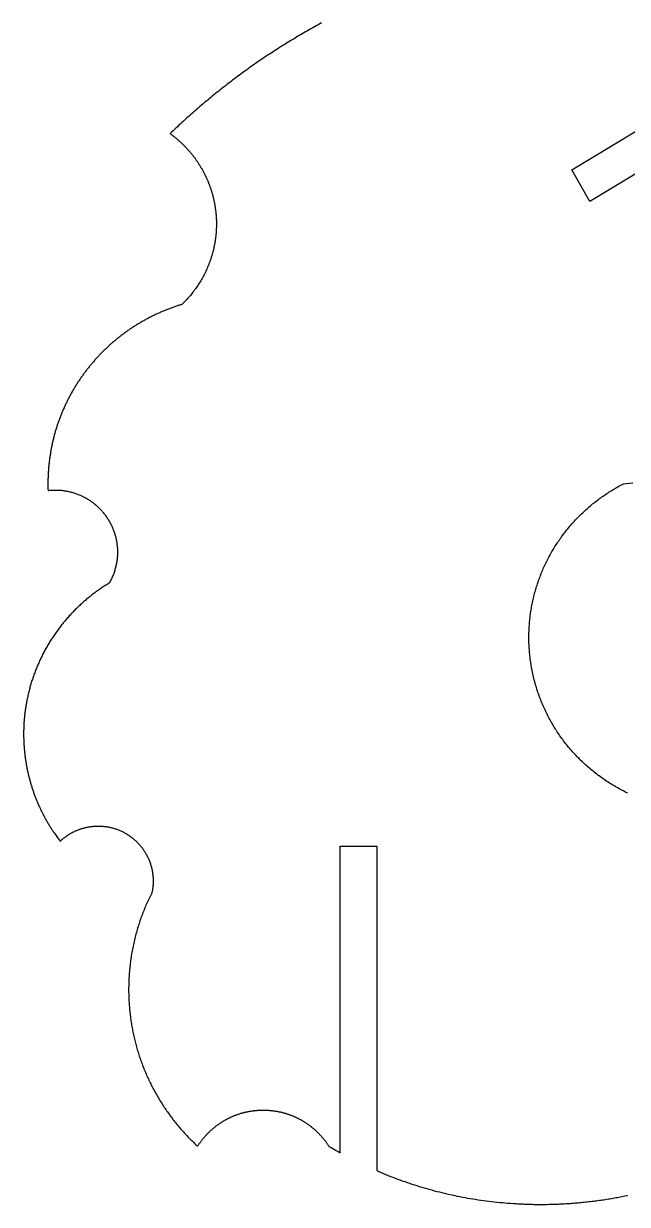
# Model space of a CAD drawing. Extents: x 25 to 747, y 34 to 1185.
# Drawn here: x 24.6 to 126.5, y 558.9 to 758.5 of the extents above; entities that cross this region are included whole.
import ezdxf

# ---------------------------------------------------------------- set-up
doc = ezdxf.new("R2010")
doc.units = 0
doc.layers.add('Default_Layer', color=1, linetype='CONTINUOUS')

msp = doc.modelspace()

# ---------------------------------------------------------------- linework, layer by layer
at = {"layer": 'Default_Layer'}
for points in [[(74.89, 758.57), (74.59, 758.41), (74.29, 758.24), (73.99, 758.08), (73.69, 757.91), (73.39, 757.74), (73.09, 757.57), (72.79, 757.41), (72.49, 757.24), (72.19, 757.06), (71.9, 756.89), (71.6, 756.72), (71.3, 756.55), (71.01, 756.37), (70.71, 756.2), (70.42, 756.02), (70.12, 755.85), (69.83, 755.67), (69.54, 755.49), (69.24, 755.31), (68.95, 755.13), (68.66, 754.95), (68.37, 754.77), (68.08, 754.59), (67.79, 754.41), (67.5, 754.22), (67.22, 754.04), (66.93, 753.85), (66.64, 753.66), (66.35, 753.48), (66.07, 753.29), (65.78, 753.1), (65.5, 752.91), (65.21, 752.72), (64.93, 752.53), (64.65, 752.34), (64.37, 752.14), (64.08, 751.95), (63.8, 751.76), (63.52, 751.56), (63.24, 751.36), (62.96, 751.17), (62.68, 750.97), (62.41, 750.77), (62.13, 750.57), (61.85, 750.37), (61.58, 750.17), (61.3, 749.97), (61.02, 749.77), (60.75, 749.56), (60.48, 749.36), (60.2, 749.15), (59.93, 748.95), (59.66, 748.74), (59.39, 748.53), (59.12, 748.33), (58.85, 748.12), (58.58, 747.91), (58.31, 747.7), (58.04, 747.49), (57.77, 747.28), (57.51, 747.06), (57.24, 746.85), (56.97, 746.64), (56.71, 746.42), (56.44, 746.2), (56.18, 745.99), (55.92, 745.77), (55.66, 745.55), (55.39, 745.34), (55.13, 745.12), (54.87, 744.9), (54.61, 744.67), (54.35, 744.45), (54.1, 744.23), (53.84, 744.01), (53.58, 743.78), (53.32, 743.56), (53.07, 743.33), (52.81, 743.11), (52.56, 742.88), (52.31, 742.65), (52.05, 742.43), (51.8, 742.2), (51.55, 741.97), (51.3, 741.74), (51.05, 741.51), (50.8, 741.27), (50.55, 741.04), (50.3, 740.81), (50.05, 740.57), (49.81, 740.34), (49.56, 740.1), (49.31, 739.87), (49.42, 739.79), (49.52, 739.72), (49.62, 739.64), (49.72, 739.56), (49.83, 739.48), (49.93, 739.4), (50.03, 739.33), (50.13, 739.25), (50.22, 739.16), (50.32, 739.08), (50.42, 739), (50.52, 738.92), (50.61, 738.84), (50.71, 738.75), (50.8, 738.67), (50.9, 738.58), (50.99, 738.5), (51.09, 738.41), (51.18, 738.32), (51.27, 738.24), (51.36, 738.15), (51.46, 738.06), (51.55, 737.97), (51.64, 737.88), (51.73, 737.79), (51.81, 737.7), (51.9, 737.61), (51.99, 737.52), (52.08, 737.42), (52.16, 737.33), (52.25, 737.24), (52.33, 737.14), (52.42, 737.05), (52.5, 736.95), (52.58, 736.86), (52.67, 736.76), (52.75, 736.66), (52.83, 736.56), (52.91, 736.47), (52.99, 736.37), (53.07, 736.27), (53.15, 736.17), (53.23, 736.07), (53.3, 735.97), (53.38, 735.87), (53.46, 735.76), (53.53, 735.66), (53.61, 735.56), (53.68, 735.46), (53.75, 735.35), (53.82, 735.25), (53.9, 735.14), (53.97, 735.04), (54.04, 734.93), (54.11, 734.82), (54.18, 734.72), (54.24, 734.61), (54.31, 734.5), (54.38, 734.39), (54.44, 734.28), (54.51, 734.17), (54.57, 734.06), (54.64, 733.95), (54.7, 733.84), (54.76, 733.73), (54.83, 733.62), (54.89, 733.51), (54.95, 733.39), (55.01, 733.28), (55.06, 733.17), (55.12, 733.05), (55.18, 732.94), (55.24, 732.82), (55.29, 732.71), (55.35, 732.59), (55.4, 732.48), (55.45, 732.36), (55.51, 732.24), (55.56, 732.13), (55.61, 732.01), (55.66, 731.89), (55.71, 731.77), (55.76, 731.65), (55.81, 731.53), (55.85, 731.41), (55.9, 731.29), (55.95, 731.17), (55.99, 731.05), (56.03, 730.93), (56.08, 730.8), (56.12, 730.68), (56.16, 730.56), (56.2, 730.44), (56.24, 730.31), (56.28, 730.19), (56.32, 730.06), (56.36, 729.94), (56.39, 729.81), (56.43, 729.69), (56.46, 729.56), (56.5, 729.44), (56.53, 729.31), (56.56, 729.18), (56.59, 729.06), (56.62, 728.93), (56.65, 728.8), (56.68, 728.67), (56.71, 728.54), (56.74, 728.41), (56.76, 728.29), (56.79, 728.16), (56.81, 728.03), (56.84, 727.9), (56.86, 727.76), (56.88, 727.63), (56.9, 727.5), (56.92, 727.37), (56.94, 727.24), (56.96, 727.11), (56.98, 726.97), (56.99, 726.84), (57.01, 726.71), (57.02, 726.57), (57.04, 726.44), (57.05, 726.31), (57.06, 726.17), (57.07, 726.04), (57.08, 725.9), (57.09, 725.76), (57.1, 725.6), (57.11, 725.45), (57.12, 725.28), (57.12, 725.12), (57.12, 724.95), (57.13, 724.79), (57.13, 724.62), (57.13, 724.49), (57.13, 724.37), (57.12, 724.24), (57.12, 724.12), (57.12, 723.99), (57.11, 723.87), (57.11, 723.74), (57.1, 723.62), (57.09, 723.5), (57.09, 723.37), (57.08, 723.25), (57.07, 723.13), (57.06, 723), (57.05, 722.88), (57.04, 722.76), (57.02, 722.64), (57.01, 722.51), (57, 722.39), (56.98, 722.27), (56.97, 722.15), (56.95, 722.03), (56.93, 721.91), (56.92, 721.79), (56.9, 721.67), (56.88, 721.55), (56.86, 721.43), (56.84, 721.31), (56.82, 721.19), (56.79, 721.07), (56.77, 720.95), (56.75, 720.83), (56.72, 720.71), (56.7, 720.6), (56.67, 720.48), (56.64, 720.36), (56.62, 720.24), (56.59, 720.13), (56.56, 720.01), (56.53, 719.9), (56.5, 719.78), (56.47, 719.66), (56.44, 719.55), (56.4, 719.43), (56.37, 719.32), (56.34, 719.2), (56.3, 719.09), (56.27, 718.98), (56.23, 718.86), (56.19, 718.75), (56.16, 718.64), (56.12, 718.52), (56.08, 718.41), (56.04, 718.3), (56, 718.19), (55.96, 718.08), (55.92, 717.97), (55.87, 717.86), (55.83, 717.75), (55.74, 717.53), (55.65, 717.31), (55.56, 717.09), (55.46, 716.88), (55.37, 716.66), (55.26, 716.45), (55.16, 716.24), (55.05, 716.03), (54.95, 715.82), (54.83, 715.62), (54.72, 715.41), (54.6, 715.21), (54.49, 715.01), (54.37, 714.8), (54.24, 714.61), (54.12, 714.41), (53.99, 714.21), (53.86, 714.02), (53.72, 713.83), (53.59, 713.64), (53.45, 713.45), (53.31, 713.26), (53.17, 713.08), (53.03, 712.9), (52.88, 712.71), (52.73, 712.54), (52.58, 712.36), (52.43, 712.18), (52.27, 712.01), (52.11, 711.84), (51.95, 711.67), (51.79, 711.5), (51.63, 711.33), (51.46, 711.17), (51.3, 711.01), (51.14, 710.96), (50.99, 710.91), (50.83, 710.86), (50.68, 710.81), (50.53, 710.76), (50.38, 710.71), (50.22, 710.66), (50.07, 710.61), (49.92, 710.56), (49.77, 710.5), (49.62, 710.45), (49.47, 710.39), (49.32, 710.34), (49.17, 710.28), (49.02, 710.22), (48.87, 710.17), (48.72, 710.11), (48.57, 710.05), (48.43, 709.99), (48.28, 709.93), (48.13, 709.86), (47.98, 709.8), (47.84, 709.74), (47.69, 709.68), (47.55, 709.61), (47.4, 709.55), (47.26, 709.48), (47.11, 709.41), (46.97, 709.35), (46.83, 709.28), (46.68, 709.21), (46.54, 709.14), (46.4, 709.07), (46.26, 709), (46.11, 708.93), (45.97, 708.86), (45.83, 708.79), (45.69, 708.71), (45.55, 708.64), (45.41, 708.57), (45.27, 708.49), (45.14, 708.42), (45, 708.34), (44.86, 708.26), (44.72, 708.18), (44.59, 708.11), (44.45, 708.03), (44.31, 707.95), (44.18, 707.87), (44.04, 707.79), (43.91, 707.71), (43.77, 707.62), (43.64, 707.54), (43.51, 707.46), (43.37, 707.37), (43.24, 707.29), (43.11, 707.2), (42.98, 707.12), (42.85, 707.03), (42.72, 706.95), (42.59, 706.86), (42.46, 706.77), (42.33, 706.68), (42.2, 706.59), (42.07, 706.5), (41.94, 706.41), (41.82, 706.32), (41.69, 706.23), (41.56, 706.13), (41.44, 706.04), (41.31, 705.95), (41.19, 705.85), (41.06, 705.76), (40.94, 705.66), (40.82, 705.57), (40.69, 705.47), (40.57, 705.37), (40.45, 705.28), (40.33, 705.18), (40.21, 705.08), (40.09, 704.98), (39.97, 704.88), (39.85, 704.78), (39.73, 704.68), (39.61, 704.58), (39.49, 704.47), (39.38, 704.37), (39.26, 704.27), (39.14, 704.16), (39.03, 704.06), (38.91, 703.96), (38.8, 703.85), (38.69, 703.74), (38.57, 703.64), (38.46, 703.53), (38.35, 703.42), (38.23, 703.31), (38.12, 703.21), (38.01, 703.1), (37.9, 702.99), (37.79, 702.88), (37.68, 702.76), (37.57, 702.65), (37.47, 702.54), (37.36, 702.43), (37.25, 702.32), (37.15, 702.2), (37.04, 702.09), (36.93, 701.97), (36.83, 701.86), (36.73, 701.74), (36.62, 701.63), (36.52, 701.51), (36.42, 701.39), (36.32, 701.28), (36.21, 701.16), (36.11, 701.04), (36.01, 700.92), (35.91, 700.8), (35.81, 700.68), (35.72, 700.56), (35.62, 700.44), (35.52, 700.32), (35.42, 700.2), (35.33, 700.07), (35.23, 699.95), (35.14, 699.83), (35.04, 699.7), (34.95, 699.58), (34.86, 699.46), (34.77, 699.33), (34.67, 699.2), (34.58, 699.08), (34.49, 698.95), (34.4, 698.82), (34.31, 698.7), (34.22, 698.57), (34.14, 698.44), (34.05, 698.31), (33.96, 698.18), (33.88, 698.05), (33.79, 697.92), (33.7, 697.79), (33.62, 697.66), (33.54, 697.53), (33.45, 697.4), (33.37, 697.26), (33.29, 697.13), (33.21, 697), (33.13, 696.87), (33.05, 696.73), (32.97, 696.6), (32.89, 696.46), (32.81, 696.33), (32.74, 696.19), (32.66, 696.05), (32.58, 695.92), (32.51, 695.78), (32.43, 695.64), (32.36, 695.51), (32.29, 695.37), (32.21, 695.23), (32.14, 695.09), (32.07, 694.95), (32, 694.81), (31.93, 694.67), (31.86, 694.53), (31.79, 694.39), (31.73, 694.25), (31.66, 694.11), (31.59, 693.96), (31.53, 693.82), (31.46, 693.68), (31.4, 693.54), (31.33, 693.39), (31.27, 693.25), (31.21, 693.1), (31.15, 692.96), (31.09, 692.81), (31.03, 692.67), (30.97, 692.52), (30.91, 692.38), (30.85, 692.23), (30.79, 692.08), (30.74, 691.94), (30.68, 691.79), (30.62, 691.64), (30.57, 691.49), (30.52, 691.34), (30.46, 691.19), (30.41, 691.05), (30.36, 690.9), (30.31, 690.75), (30.26, 690.6), (30.21, 690.44), (30.16, 690.29), (30.11, 690.14), (30.07, 689.99), (30.02, 689.84), (29.97, 689.69), (29.93, 689.53), (29.89, 689.38), (29.84, 689.23), (29.8, 689.07), (29.76, 688.92), (29.72, 688.77), (29.68, 688.61), (29.64, 688.46), (29.6, 688.3), (29.56, 688.15), (29.52, 687.99), (29.49, 687.84), (29.45, 687.68), (29.42, 687.52), (29.38, 687.37), (29.35, 687.21), (29.32, 687.05), (29.29, 686.89), (29.25, 686.74), (29.22, 686.58), (29.19, 686.42), (29.17, 686.26), (29.14, 686.1), (29.11, 685.94), (29.09, 685.78), (29.06, 685.62), (29.04, 685.46), (29.01, 685.3), (28.99, 685.14), (28.97, 684.98), (28.94, 684.82), (28.92, 684.66), (28.9, 684.5), (28.89, 684.33), (28.87, 684.17), (28.85, 684.01), (28.83, 683.85), (28.82, 683.68), (28.8, 683.52), (28.79, 683.36), (28.78, 683.19), (28.76, 683.03), (28.75, 682.87), (28.74, 682.7), (28.73, 682.54), (28.72, 682.37), (28.72, 682.21), (28.71, 682.04), (28.7, 681.88), (28.7, 681.71), (28.69, 681.55), (28.69, 681.38), (28.68, 681.21), (28.68, 681.05), (28.68, 680.88), (28.68, 680.71), (28.68, 680.41), (28.69, 680.12), (28.69, 679.84), (28.7, 679.57), (28.84, 679.59), (28.99, 679.6), (29.14, 679.62), (29.3, 679.63), (29.45, 679.63), (29.61, 679.64), (29.77, 679.64), (29.94, 679.65), (30.11, 679.64), (30.28, 679.64), (30.45, 679.63), (30.62, 679.62), (30.78, 679.61), (30.95, 679.6), (31.12, 679.58), (31.28, 679.56), (31.45, 679.54), (31.61, 679.51), (31.77, 679.49), (31.94, 679.46), (32.1, 679.42), (32.26, 679.39), (32.42, 679.35), (32.58, 679.31), (32.73, 679.27), (32.89, 679.22), (33.05, 679.18), (33.2, 679.13), (33.35, 679.08), (33.51, 679.02), (33.66, 678.96), (33.81, 678.91), (33.96, 678.85), (34.11, 678.78), (34.25, 678.72), (34.4, 678.65), (34.54, 678.58), (34.69, 678.51), (34.83, 678.43), (34.97, 678.36), (35.11, 678.28), (35.25, 678.2), (35.39, 678.12), (35.52, 678.03), (35.66, 677.95), (35.79, 677.86), (35.92, 677.77), (36.05, 677.68), (36.18, 677.58), (36.31, 677.49), (36.43, 677.39), (36.56, 677.29), (36.68, 677.19), (36.8, 677.08), (36.92, 676.98), (37.04, 676.87), (37.15, 676.76), (37.27, 676.65), (37.38, 676.54), (37.49, 676.42), (37.6, 676.31), (37.71, 676.19), (37.82, 676.07), (37.92, 675.95), (38.03, 675.83), (38.13, 675.7), (38.23, 675.58), (38.32, 675.45), (38.42, 675.32), (38.51, 675.19), (38.61, 675.06), (38.7, 674.92), (38.75, 674.85), (38.8, 674.77), (38.84, 674.69), (38.89, 674.62), (38.94, 674.54), (38.99, 674.46), (39.03, 674.38), (39.08, 674.3), (39.13, 674.22), (39.17, 674.14), (39.21, 674.06), (39.26, 673.97), (39.3, 673.89), (39.34, 673.81), (39.38, 673.72), (39.42, 673.64), (39.46, 673.56), (39.5, 673.47), (39.54, 673.39), (39.57, 673.3), (39.61, 673.21), (39.65, 673.13), (39.68, 673.04), (39.72, 672.95), (39.75, 672.87), (39.78, 672.78), (39.82, 672.69), (39.85, 672.6), (39.88, 672.51), (39.91, 672.42), (39.94, 672.33), (39.96, 672.24), (39.99, 672.15), (40.02, 672.06), (40.04, 671.96), (40.07, 671.87), (40.09, 671.78), (40.12, 671.69), (40.14, 671.59), (40.16, 671.5), (40.18, 671.41), (40.2, 671.31), (40.22, 671.22), (40.24, 671.12), (40.26, 671.03), (40.27, 670.93), (40.29, 670.84), (40.3, 670.74), (40.32, 670.64), (40.33, 670.55), (40.34, 670.45), (40.35, 670.35), (40.36, 670.25), (40.37, 670.16), (40.38, 670.06), (40.39, 669.96), (40.4, 669.86), (40.4, 669.76), (40.41, 669.66), (40.41, 669.56), (40.42, 669.46), (40.42, 669.36), (40.42, 669.26), (40.42, 669.16), (40.42, 669.07), (40.42, 668.98), (40.42, 668.89), (40.41, 668.8), (40.41, 668.71), (40.41, 668.62), (40.4, 668.53), (40.4, 668.44), (40.39, 668.35), (40.38, 668.26), (40.37, 668.09), (40.35, 667.91), (40.33, 667.74), (40.3, 667.56), (40.27, 667.39), (40.24, 667.22), (40.21, 667.05), (40.17, 666.88), (40.13, 666.71), (40.09, 666.54), (40.05, 666.37), (40, 666.21), (39.95, 666.04), (39.9, 665.88), (39.85, 665.72), (39.79, 665.56), (39.73, 665.4), (39.67, 665.25), (39.6, 665.09), (39.54, 664.94), (39.47, 664.78), (39.4, 664.63), (39.32, 664.49), (39.25, 664.34), (39.17, 664.19), (39.09, 664.05), (39.01, 663.91), (38.84, 663.8), (38.67, 663.7), (38.51, 663.6), (38.34, 663.49), (38.18, 663.39), (38.02, 663.28), (37.85, 663.17), (37.69, 663.06), (37.53, 662.95), (37.37, 662.84), (37.21, 662.73), (37.05, 662.62), (36.89, 662.5), (36.74, 662.39), (36.58, 662.27), (36.43, 662.15), (36.27, 662.04), (36.12, 661.92), (35.96, 661.8), (35.81, 661.68), (35.66, 661.56), (35.51, 661.43), (35.36, 661.31), (35.21, 661.19), (35.06, 661.06), (34.92, 660.93), (34.77, 660.81), (34.62, 660.68), (34.48, 660.55), (34.34, 660.42), (34.19, 660.29), (34.05, 660.16), (33.91, 660.03), (33.77, 659.89), (33.63, 659.76), (33.49, 659.62), (33.35, 659.49), (33.22, 659.35), (33.08, 659.21), (32.95, 659.08), (32.81, 658.94), (32.68, 658.8), (32.55, 658.65), (32.42, 658.51), (32.29, 658.37), (32.16, 658.23), (32.03, 658.08), (31.9, 657.94), (31.77, 657.79), (31.65, 657.64), (31.52, 657.5), (31.4, 657.35), (31.28, 657.2), (31.15, 657.05), (31.03, 656.9), (30.91, 656.75), (30.79, 656.59), (30.68, 656.44), (30.56, 656.28), (30.44, 656.13), (30.33, 655.97), (30.22, 655.82), (30.1, 655.66), (29.99, 655.5), (29.88, 655.34), (29.77, 655.18), (29.66, 655.02), (29.55, 654.86), (29.45, 654.7), (29.34, 654.54), (29.23, 654.38), (29.13, 654.21), (29.03, 654.05), (28.93, 653.88), (28.83, 653.71), (28.73, 653.55), (28.63, 653.38), (28.53, 653.21), (28.43, 653.04), (28.34, 652.87), (28.24, 652.7), (28.15, 652.53), (28.06, 652.36), (27.97, 652.19), (27.88, 652.01), (27.79, 651.84), (27.7, 651.66), (27.61, 651.49), (27.53, 651.31), (27.44, 651.14), (27.36, 650.96), (27.28, 650.78), (27.2, 650.6), (27.12, 650.42), (27.04, 650.24), (26.96, 650.06), (26.88, 649.88), (26.81, 649.7), (26.73, 649.52), (26.66, 649.33), (26.59, 649.15), (26.52, 648.96), (26.45, 648.78), (26.38, 648.59), (26.31, 648.41), (26.25, 648.22), (26.18, 648.03), (26.12, 647.84), (26.06, 647.65), (25.99, 647.47), (25.93, 647.28), (25.87, 647.08), (25.82, 646.89), (25.76, 646.7), (25.7, 646.51), (25.65, 646.32), (25.6, 646.12), (25.55, 645.93), (25.49, 645.73), (25.45, 645.54), (25.4, 645.34), (25.35, 645.15), (25.3, 644.95), (25.26, 644.75), (25.22, 644.56), (25.18, 644.36), (25.13, 644.16), (25.1, 643.96), (25.06, 643.8), (25.04, 643.64), (25.01, 643.49), (24.98, 643.33), (24.95, 643.16), (24.93, 643), (24.9, 642.84), (24.88, 642.67), (24.85, 642.51), (24.83, 642.34), (24.81, 642.17), (24.79, 642), (24.77, 641.83), (24.75, 641.66), (24.73, 641.48), (24.71, 641.31), (24.7, 641.14), (24.68, 640.96), (24.67, 640.78), (24.66, 640.61), (24.64, 640.43), (24.63, 640.25), (24.62, 640.07), (24.61, 639.89), (24.6, 639.71), (24.6, 639.53), (24.59, 639.35), (24.59, 639.17), (24.58, 638.99), (24.58, 638.81), (24.58, 638.63), (24.58, 638.44), (24.58, 638.28), (24.58, 638.12), (24.58, 637.96), (24.58, 637.8), (24.59, 637.64), (24.59, 637.48), (24.6, 637.32), (24.61, 637.16), (24.61, 637), (24.62, 636.85), (24.63, 636.69), (24.64, 636.53), (24.65, 636.37), (24.66, 636.21), (24.67, 636.06), (24.69, 635.9), (24.7, 635.74), (24.71, 635.58), (24.73, 635.43), (24.75, 635.27), (24.76, 635.11), (24.78, 634.96), (24.8, 634.8), (24.82, 634.65), (24.84, 634.49), (24.86, 634.34), (24.88, 634.18), (24.9, 634.03), (24.93, 633.87), (24.95, 633.72), (24.98, 633.57), (25, 633.41), (25.03, 633.26), (25.06, 633.11), (25.08, 632.95), (25.11, 632.8), (25.14, 632.65), (25.17, 632.5), (25.2, 632.35), (25.24, 632.2), (25.27, 632.05), (25.3, 631.89), (25.34, 631.74), (25.37, 631.59), (25.41, 631.45), (25.44, 631.3), (25.48, 631.15), (25.52, 631), (25.56, 630.85), (25.6, 630.7), (25.64, 630.55), (25.68, 630.41), (25.72, 630.26), (25.76, 630.11), (25.8, 629.97), (25.85, 629.82), (25.89, 629.67), (25.94, 629.53), (25.98, 629.38), (26.03, 629.24), (26.08, 629.09), (26.13, 628.95), (26.17, 628.81), (26.22, 628.66), (26.27, 628.52), (26.32, 628.38), (26.38, 628.23), (26.43, 628.09), (26.48, 627.95), (26.54, 627.81), (26.59, 627.67), (26.65, 627.53), (26.7, 627.39), (26.76, 627.25), (26.81, 627.11), (26.87, 626.97), (26.93, 626.83), (26.99, 626.69), (27.05, 626.55), (27.11, 626.42), (27.17, 626.28), (27.23, 626.14), (27.3, 626.01), (27.36, 625.87), (27.42, 625.73), (27.49, 625.6), (27.55, 625.46), (27.62, 625.33), (27.69, 625.2), (27.75, 625.06), (27.82, 624.93), (27.89, 624.8), (27.96, 624.66), (28.03, 624.53), (28.1, 624.4), (28.17, 624.27), (28.24, 624.14), (28.31, 624.01), (28.39, 623.88), (28.46, 623.75), (28.53, 623.62), (28.61, 623.49), (28.68, 623.36), (28.76, 623.24), (28.84, 623.11), (28.91, 622.98), (28.99, 622.86), (29.07, 622.73), (29.15, 622.6), (29.23, 622.48), (29.31, 622.35), (29.39, 622.23), (29.47, 622.11), (29.55, 621.98), (29.64, 621.86), (29.72, 621.74), (29.89, 621.5), (30.06, 621.25), (30.23, 621.01), (30.41, 620.78), (30.58, 620.54), (30.76, 620.31), (30.84, 620.38), (30.92, 620.46), (31, 620.53), (31.08, 620.6), (31.16, 620.67), (31.25, 620.74), (31.33, 620.81), (31.41, 620.87), (31.5, 620.94), (31.58, 621.01), (31.67, 621.07), (31.76, 621.13), (31.85, 621.2), (31.93, 621.26), (32.02, 621.32), (32.11, 621.38), (32.21, 621.44), (32.3, 621.49), (32.39, 621.55), (32.48, 621.6), (32.58, 621.66), (32.67, 621.71), (32.77, 621.76), (32.86, 621.82), (32.96, 621.87), (33.06, 621.91), (33.16, 621.96), (33.25, 622.01), (33.35, 622.05), (33.45, 622.1), (33.55, 622.14), (33.66, 622.18), (33.76, 622.22), (33.86, 622.26), (33.96, 622.3), (34.07, 622.34), (34.17, 622.38), (34.28, 622.41), (34.38, 622.44), (34.49, 622.48), (34.59, 622.51), (34.7, 622.54), (34.81, 622.57), (34.91, 622.59), (35.02, 622.62), (35.13, 622.65), (35.24, 622.67), (35.35, 622.69), (35.46, 622.71), (35.57, 622.73), (35.68, 622.75), (35.79, 622.77), (35.91, 622.78), (36.02, 622.8), (36.13, 622.81), (36.25, 622.82), (36.36, 622.83), (36.47, 622.84), (36.59, 622.85), (36.7, 622.86), (36.82, 622.86), (36.93, 622.87), (37.05, 622.87), (37.17, 622.87), (37.32, 622.87), (37.48, 622.86), (37.64, 622.86), (37.79, 622.85), (37.95, 622.84), (38.1, 622.82), (38.25, 622.81), (38.41, 622.79), (38.56, 622.77), (38.71, 622.74), (38.86, 622.72), (39.01, 622.69), (39.15, 622.66), (39.3, 622.62), (39.45, 622.59), (39.59, 622.55), (39.74, 622.51), (39.88, 622.47), (40.02, 622.42), (40.16, 622.38), (40.3, 622.33), (40.44, 622.28), (40.57, 622.23), (40.71, 622.17), (40.84, 622.11), (40.98, 622.06), (41.11, 622), (41.24, 621.93), (41.37, 621.87), (41.49, 621.8), (41.62, 621.73), (41.74, 621.66), (41.87, 621.59), (42, 621.51), (42.13, 621.43), (42.26, 621.34), (42.39, 621.26), (42.51, 621.17), (42.64, 621.08), (42.76, 620.99), (42.88, 620.9), (43, 620.8), (43.11, 620.71), (43.23, 620.61), (43.34, 620.51), (43.45, 620.41), (43.56, 620.3), (43.67, 620.2), (43.78, 620.09), (43.88, 619.98), (43.99, 619.87), (44.09, 619.76), (44.19, 619.65), (44.29, 619.53), (44.38, 619.42), (44.48, 619.3), (44.57, 619.18), (44.66, 619.06), (44.75, 618.94), (44.83, 618.81), (44.92, 618.69), (45, 618.56), (45.08, 618.44), (45.16, 618.31), (45.23, 618.18), (45.31, 618.04), (45.38, 617.91), (45.45, 617.78), (45.52, 617.64), (45.58, 617.5), (45.65, 617.37), (45.71, 617.23), (45.77, 617.09), (45.82, 616.94), (45.88, 616.8), (45.93, 616.66), (45.98, 616.51), (46.02, 616.37), (46.07, 616.22), (46.11, 616.07), (46.15, 615.92), (46.19, 615.77), (46.22, 615.62), (46.26, 615.47), (46.29, 615.32), (46.32, 615.16), (46.34, 615.01), (46.36, 614.85), (46.38, 614.7), (46.4, 614.54), (46.42, 614.38), (46.43, 614.23), (46.44, 614.07), (46.44, 613.91), (46.45, 613.75), (46.45, 613.59), (46.45, 613.45), (46.45, 613.32), (46.44, 613.18), (46.43, 613.05), (46.43, 612.92), (46.42, 612.78), (46.4, 612.65), (46.39, 612.53), (46.37, 612.4), (46.36, 612.27), (46.34, 612.15), (46.32, 612.02), (46.3, 611.9), (46.27, 611.78), (46.25, 611.66), (46.22, 611.55), (46.11, 611.32), (45.99, 611.1), (45.88, 610.88), (45.77, 610.65), (45.66, 610.42), (45.56, 610.19), (45.45, 609.96), (45.35, 609.73), (45.24, 609.5), (45.14, 609.26), (45.04, 609.03), (44.95, 608.79), (44.85, 608.56), (44.76, 608.32), (44.66, 608.08), (44.57, 607.84), (44.48, 607.6), (44.39, 607.35), (44.31, 607.11), (44.22, 606.86), (44.14, 606.62), (44.06, 606.37), (43.98, 606.12), (43.9, 605.88), (43.83, 605.63), (43.75, 605.37), (43.68, 605.12), (43.61, 604.87), (43.54, 604.62), (43.47, 604.36), (43.41, 604.11), (43.34, 603.85), (43.28, 603.59), (43.22, 603.34), (43.16, 603.08), (43.11, 602.82), (43.05, 602.56), (43, 602.29), (42.95, 602.03), (42.9, 601.77), (42.85, 601.51), (42.81, 601.24), (42.76, 600.98), (42.72, 600.71), (42.68, 600.44), (42.65, 600.17), (42.61, 599.91), (42.58, 599.64), (42.54, 599.37), (42.51, 599.1), (42.49, 598.83), (42.46, 598.55), (42.44, 598.28), (42.42, 598.01), (42.4, 597.74), (42.38, 597.46), (42.36, 597.19), (42.35, 596.91), (42.34, 596.64), (42.33, 596.36), (42.32, 596.08), (42.32, 595.8), (42.31, 595.53), (42.31, 595.25), (42.31, 595), (42.31, 594.76), (42.32, 594.51), (42.32, 594.27), (42.33, 594.03), (42.34, 593.78), (42.35, 593.54), (42.36, 593.3), (42.38, 593.06), (42.39, 592.81), (42.41, 592.57), (42.43, 592.33), (42.45, 592.09), (42.47, 591.85), (42.49, 591.61), (42.52, 591.38), (42.54, 591.14), (42.57, 590.9), (42.6, 590.66), (42.63, 590.43), (42.66, 590.19), (42.7, 589.95), (42.73, 589.72), (42.77, 589.48), (42.81, 589.25), (42.85, 589.01), (42.89, 588.78), (42.94, 588.55), (42.98, 588.32), (43.03, 588.08), (43.07, 587.85), (43.12, 587.62), (43.17, 587.39), (43.23, 587.16), (43.28, 586.93), (43.33, 586.71), (43.39, 586.48), (43.45, 586.25), (43.51, 586.02), (43.57, 585.8), (43.63, 585.57), (43.69, 585.35), (43.76, 585.12), (43.83, 584.9), (43.89, 584.68), (43.96, 584.45), (44.03, 584.23), (44.11, 584.01), (44.18, 583.79), (44.25, 583.57), (44.33, 583.35), (44.41, 583.13), (44.49, 582.91), (44.57, 582.69), (44.65, 582.48), (44.73, 582.26), (44.82, 582.05), (44.9, 581.83), (44.99, 581.62), (45.08, 581.4), (45.17, 581.19), (45.26, 580.98), (45.35, 580.77), (45.44, 580.56), (45.54, 580.35), (45.64, 580.14), (45.73, 579.93), (45.83, 579.72), (45.93, 579.51), (46.03, 579.31), (46.14, 579.1), (46.24, 578.9), (46.35, 578.69), (46.45, 578.49), (46.56, 578.29), (46.67, 578.09), (46.78, 577.89), (46.89, 577.68), (47.01, 577.49), (47.12, 577.29), (47.24, 577.09), (47.35, 576.89), (47.47, 576.7), (47.59, 576.5), (47.71, 576.31), (47.83, 576.11), (47.95, 575.92), (48.08, 575.73), (48.2, 575.53), (48.33, 575.34), (48.46, 575.15), (48.58, 574.97), (48.71, 574.78), (48.85, 574.59), (48.98, 574.4), (49.11, 574.22), (49.24, 574.03), (49.38, 573.85), (49.52, 573.67), (49.65, 573.49), (49.79, 573.3), (49.93, 573.12), (50.07, 572.95), (50.22, 572.77), (50.36, 572.59), (50.51, 572.41), (50.65, 572.24), (50.8, 572.06), (50.95, 571.89), (51.09, 571.72), (51.24, 571.55), (51.39, 571.37), (51.55, 571.2), (51.7, 571.04), (51.85, 570.87), (52.01, 570.7), (52.17, 570.53), (52.32, 570.37), (52.48, 570.21), (52.64, 570.04), (52.8, 569.88), (52.96, 569.72), (53.13, 569.56), (53.29, 569.4), (53.45, 569.24), (53.62, 569.09), (53.79, 568.93), (53.95, 568.77), (54.01, 568.86), (54.06, 568.95), (54.12, 569.03), (54.18, 569.12), (54.24, 569.2), (54.3, 569.28), (54.36, 569.37), (54.42, 569.45), (54.48, 569.53), (54.54, 569.62), (54.6, 569.7), (54.66, 569.78), (54.72, 569.86), (54.79, 569.94), (54.85, 570.02), (54.92, 570.1), (54.98, 570.17), (55.05, 570.25), (55.11, 570.33), (55.18, 570.41), (55.25, 570.48), (55.32, 570.56), (55.38, 570.63), (55.45, 570.71), (55.52, 570.78), (55.59, 570.86), (55.66, 570.93), (55.74, 571), (55.81, 571.07), (55.88, 571.14), (55.95, 571.22), (56.03, 571.29), (56.1, 571.35), (56.18, 571.42), (56.25, 571.49), (56.33, 571.56), (56.4, 571.63), (56.48, 571.69), (56.56, 571.76), (56.63, 571.83), (56.71, 571.89), (56.79, 571.95), (56.87, 572.02), (56.95, 572.08), (57.03, 572.14), (57.11, 572.21), (57.19, 572.27), (57.27, 572.33), (57.35, 572.39), (57.44, 572.45), (57.52, 572.51), (57.6, 572.56), (57.69, 572.62), (57.77, 572.68), (57.86, 572.73), (57.94, 572.79), (58.03, 572.84), (58.11, 572.9), (58.2, 572.95), (58.29, 573.01), (58.37, 573.06), (58.46, 573.11), (58.55, 573.16), (58.64, 573.21), (58.73, 573.26), (58.82, 573.31), (58.91, 573.36), (59, 573.4), (59.09, 573.45), (59.18, 573.5), (59.27, 573.54), (59.36, 573.59), (59.45, 573.63), (59.55, 573.68), (59.64, 573.72), (59.73, 573.76), (59.83, 573.8), (59.92, 573.84), (60.01, 573.88), (60.11, 573.92), (60.2, 573.96), (60.3, 574), (60.4, 574.03), (60.49, 574.07), (60.59, 574.1), (60.69, 574.14), (60.78, 574.17), (60.88, 574.21), (60.98, 574.24), (61.08, 574.27), (61.18, 574.3), (61.28, 574.33), (61.38, 574.36), (61.47, 574.39), (61.57, 574.42), (61.68, 574.44), (61.78, 574.47), (61.88, 574.5), (61.98, 574.52), (62.08, 574.54), (62.18, 574.57), (62.28, 574.59), (62.39, 574.61), (62.49, 574.63), (62.59, 574.65), (62.7, 574.67), (62.8, 574.69), (62.9, 574.71), (63.01, 574.72), (63.11, 574.74), (63.22, 574.75), (63.32, 574.77), (63.43, 574.78), (63.53, 574.79), (63.64, 574.8), (63.74, 574.82), (63.85, 574.83), (63.96, 574.83), (64.06, 574.84), (64.17, 574.85), (64.28, 574.86), (64.38, 574.86), (64.49, 574.87), (64.6, 574.87), (64.71, 574.87), (64.82, 574.88), (64.92, 574.88), (65.03, 574.88), (65.14, 574.88), (65.25, 574.88), (65.36, 574.87), (65.47, 574.87), (65.57, 574.87), (65.68, 574.86), (65.79, 574.86), (65.9, 574.85), (66, 574.84), (66.11, 574.83), (66.22, 574.83), (66.32, 574.82), (66.43, 574.8), (66.53, 574.79), (66.64, 574.78), (66.74, 574.77), (66.85, 574.75), (66.95, 574.74), (67.06, 574.72), (67.16, 574.71), (67.27, 574.69), (67.37, 574.67), (67.47, 574.65), (67.58, 574.63), (67.68, 574.61), (67.78, 574.59), (67.88, 574.57), (67.99, 574.54), (68.09, 574.52), (68.19, 574.5), (68.29, 574.47), (68.39, 574.44), (68.49, 574.42), (68.59, 574.39), (68.69, 574.36), (68.79, 574.33), (68.89, 574.3), (68.99, 574.27), (69.09, 574.24), (69.18, 574.21), (69.28, 574.17), (69.38, 574.14), (69.48, 574.1), (69.57, 574.07), (69.67, 574.03), (69.76, 574), (69.86, 573.96), (69.96, 573.92), (70.05, 573.88), (70.14, 573.84), (70.24, 573.8), (70.33, 573.76), (70.43, 573.72), (70.52, 573.68), (70.61, 573.63), (70.7, 573.59), (70.8, 573.54), (70.89, 573.5), (70.98, 573.45), (71.07, 573.4), (71.16, 573.36), (71.25, 573.31), (71.34, 573.26), (71.43, 573.21), (71.52, 573.16), (71.6, 573.11), (71.69, 573.06), (71.78, 573.01), (71.87, 572.95), (71.95, 572.9), (72.04, 572.84), (72.12, 572.79), (72.21, 572.73), (72.29, 572.68), (72.38, 572.62), (72.46, 572.56), (72.55, 572.51), (72.63, 572.45), (72.71, 572.39), (72.79, 572.33), (72.87, 572.27), (72.96, 572.21), (73.04, 572.14), (73.12, 572.08), (73.2, 572.02), (73.27, 571.95), (73.35, 571.89), (73.43, 571.83), (73.51, 571.76), (73.59, 571.69), (73.66, 571.63), (73.74, 571.56), (73.81, 571.49), (73.89, 571.42), (73.96, 571.35), (74.04, 571.29), (74.11, 571.22), (74.18, 571.14), (74.26, 571.07), (74.33, 571), (74.4, 570.93), (74.47, 570.86), (74.54, 570.78), (74.61, 570.71), (74.68, 570.63), (74.75, 570.56), (74.82, 570.48), (74.88, 570.41), (74.95, 570.33), (75.02, 570.25), (75.08, 570.17), (75.15, 570.1), (75.21, 570.02), (75.28, 569.94), (75.34, 569.86), (75.4, 569.78), (75.47, 569.7), (75.53, 569.62), (75.59, 569.53), (75.65, 569.45), (75.71, 569.37), (75.77, 569.28), (75.83, 569.2), (75.89, 569.12), (75.94, 569.03), (76, 568.95), (76.06, 568.86), (76.11, 568.77), (76.17, 568.73), (76.24, 568.69), (76.41, 568.59), (76.6, 568.48), (76.83, 568.35), (77.08, 568.2), (77.37, 568.04), (77.7, 567.86), (78.05, 567.66), (78.05, 619.46), (84.2, 619.46), (84.2, 564.66), (84.58, 564.49), (84.97, 564.32), (85.35, 564.16), (85.74, 564), (86.14, 563.84), (86.53, 563.68), (86.92, 563.53), (87.32, 563.37), (87.72, 563.22), (88.12, 563.08), (88.52, 562.93), (88.93, 562.79), (89.34, 562.65), (89.74, 562.51), (90.15, 562.37), (90.56, 562.24), (90.98, 562.11), (91.39, 561.98), (91.81, 561.86), (92.23, 561.73), (92.65, 561.61), (93.07, 561.49), (93.49, 561.38), (93.91, 561.26), (94.34, 561.15), (94.77, 561.04), (95.2, 560.94), (95.63, 560.83), (96.06, 560.73), (96.49, 560.64), (96.93, 560.54), (97.36, 560.45), (97.8, 560.36), (98.24, 560.27), (98.68, 560.18), (99.12, 560.1), (99.56, 560.02), (100, 559.95), (100.45, 559.87), (100.89, 559.8), (101.34, 559.73), (101.79, 559.67), (102.24, 559.6), (102.69, 559.54), (103.14, 559.48), (103.6, 559.43), (104.05, 559.38), (104.5, 559.33), (104.96, 559.28), (105.42, 559.24), (105.88, 559.2), (106.34, 559.16), (106.8, 559.13), (107.26, 559.1), (107.49, 559.08), (107.72, 559.07), (107.95, 559.05), (108.18, 559.04), (108.41, 559.03), (108.64, 559.02), (108.88, 559.01), (109.11, 559), (109.34, 558.99), (109.57, 558.98), (109.81, 558.98), (110.04, 558.97), (110.27, 558.96), (110.51, 558.96), (110.74, 558.95), (110.98, 558.95), (111.21, 558.95), (111.44, 558.95), (111.68, 558.95), (111.91, 558.94), (112.18, 558.95), (112.44, 558.95), (112.71, 558.95), (112.97, 558.95), (113.24, 558.96), (113.5, 558.96), (113.76, 558.97), (114.03, 558.98), (114.29, 558.98), (114.55, 558.99), (114.82, 559), (115.08, 559.01), (115.34, 559.03), (115.6, 559.04), (115.86, 559.05), (116.12, 559.07), (116.38, 559.08), (116.65, 559.1), (116.91, 559.12), (117.17, 559.14), (117.43, 559.16), (117.69, 559.18), (117.94, 559.2), (118.2, 559.22), (118.46, 559.25), (118.72, 559.27), (118.98, 559.3), (119.24, 559.32), (119.49, 559.35), (119.75, 559.38), (120.01, 559.41), (120.26, 559.43), (120.52, 559.47), (120.78, 559.5), (121.03, 559.53), (121.29, 559.56), (121.54, 559.6), (121.8, 559.63), (122.05, 559.67), (122.3, 559.71), (122.56, 559.74), (122.81, 559.78), (123.06, 559.82), (123.32, 559.86), (123.57, 559.9), (123.82, 559.95), (124.07, 559.99), (124.32, 560.03), (124.57, 560.08), (124.82, 560.12), (125.07, 560.17), (125.32, 560.22), (125.57, 560.27), (125.82, 560.32), (126.07, 560.37), (126.32, 560.42), (126.56, 560.47)], [(155.65, 749.83), (120.18, 728.41), (117.17, 733.77), (152.3, 754.99)], [(126.57, 628.45), (126.33, 628.56), (126.09, 628.68), (125.85, 628.8), (125.61, 628.93), (125.37, 629.05), (125.14, 629.18), (124.9, 629.31), (124.67, 629.44), (124.44, 629.57), (124.21, 629.71), (123.98, 629.85), (123.75, 629.99), (123.52, 630.13), (123.3, 630.27), (123.08, 630.42), (122.85, 630.56), (122.63, 630.71), (122.41, 630.86), (122.2, 631.01), (121.98, 631.17), (121.77, 631.33), (121.55, 631.48), (121.34, 631.64), (121.13, 631.81), (120.92, 631.97), (120.72, 632.14), (120.51, 632.3), (120.31, 632.47), (120.1, 632.64), (119.9, 632.82), (119.71, 632.99), (119.51, 633.17), (119.31, 633.35), (119.12, 633.53), (118.93, 633.71), (118.74, 633.89), (118.55, 634.08), (118.36, 634.26), (118.17, 634.45), (117.99, 634.64), (117.81, 634.83), (117.63, 635.03), (117.45, 635.22), (117.27, 635.42), (117.1, 635.61), (116.92, 635.81), (116.75, 636.01), (116.58, 636.22), (116.42, 636.42), (116.25, 636.63), (116.09, 636.83), (115.92, 637.04), (115.76, 637.25), (115.6, 637.47), (115.45, 637.68), (115.29, 637.89), (115.14, 638.11), (114.99, 638.33), (114.84, 638.55), (114.69, 638.77), (114.55, 638.99), (114.41, 639.21), (114.27, 639.44), (114.13, 639.66), (113.99, 639.89), (113.85, 640.12), (113.72, 640.35), (113.59, 640.58), (113.46, 640.81), (113.34, 641.05), (113.21, 641.28), (113.09, 641.52), (112.97, 641.75), (112.85, 641.99), (112.73, 642.23), (112.62, 642.48), (112.51, 642.72), (112.4, 642.96), (112.29, 643.21), (112.19, 643.45), (112.08, 643.7), (111.98, 643.95), (111.88, 644.2), (111.79, 644.45), (111.69, 644.7), (111.6, 644.95), (111.51, 645.21), (111.42, 645.46), (111.34, 645.72), (111.26, 645.98), (111.17, 646.24), (111.1, 646.5), (111.02, 646.76), (110.95, 647.02), (110.88, 647.28), (110.81, 647.54), (110.74, 647.81), (110.68, 648.07), (110.62, 648.34), (110.56, 648.61), (110.5, 648.88), (110.45, 649.14), (110.39, 649.41), (110.34, 649.69), (110.3, 649.96), (110.25, 650.23), (110.21, 650.5), (110.17, 650.78), (110.13, 651.05), (110.1, 651.33), (110.07, 651.61), (110.04, 651.89), (110.01, 652.16), (109.99, 652.44), (109.98, 652.57), (109.97, 652.71), (109.96, 652.84), (109.95, 652.98), (109.93, 653.26), (109.92, 653.54), (109.91, 653.84), (109.9, 654.13), (109.9, 654.43), (109.9, 654.58), (109.9, 654.74), (109.9, 655), (109.9, 655.26), (109.91, 655.53), (109.92, 655.79), (109.93, 656.05), (109.94, 656.31), (109.96, 656.57), (109.97, 656.83), (109.99, 657.09), (110.01, 657.35), (110.04, 657.61), (110.06, 657.86), (110.09, 658.12), (110.12, 658.38), (110.16, 658.63), (110.19, 658.89), (110.23, 659.14), (110.27, 659.39), (110.31, 659.65), (110.36, 659.9), (110.4, 660.15), (110.45, 660.4), (110.5, 660.65), (110.55, 660.9), (110.61, 661.15), (110.66, 661.39), (110.72, 661.64), (110.78, 661.89), (110.85, 662.13), (110.91, 662.37), (110.98, 662.62), (111.05, 662.86), (111.12, 663.1), (111.19, 663.34), (111.27, 663.58), (111.35, 663.82), (111.43, 664.06), (111.51, 664.29), (111.59, 664.53), (111.68, 664.77), (111.77, 665), (111.85, 665.23), (111.95, 665.46), (112.04, 665.7), (112.13, 665.93), (112.23, 666.16), (112.33, 666.38), (112.43, 666.61), (112.53, 666.84), (112.64, 667.06), (112.75, 667.29), (112.85, 667.51), (112.96, 667.73), (113.08, 667.95), (113.19, 668.17), (113.31, 668.39), (113.42, 668.61), (113.54, 668.83), (113.67, 669.04), (113.79, 669.26), (113.91, 669.47), (114.04, 669.68), (114.17, 669.89), (114.3, 670.1), (114.43, 670.31), (114.56, 670.52), (114.7, 670.73), (114.84, 670.93), (114.98, 671.14), (115.12, 671.34), (115.26, 671.54), (115.4, 671.74), (115.55, 671.94), (115.7, 672.14), (115.84, 672.34), (116, 672.53), (116.15, 672.72), (116.3, 672.92), (116.46, 673.11), (116.61, 673.3), (116.77, 673.49), (116.93, 673.68), (117.09, 673.86), (117.26, 674.05), (117.42, 674.23), (117.59, 674.41), (117.76, 674.59), (117.93, 674.77), (118.1, 674.95), (118.27, 675.13), (118.45, 675.3), (118.62, 675.47), (118.8, 675.65), (118.98, 675.82), (119.16, 675.99), (119.34, 676.15), (119.52, 676.32), (119.71, 676.49), (119.89, 676.65), (120.08, 676.81), (120.27, 676.97), (120.46, 677.13), (120.65, 677.29), (120.84, 677.44), (121.04, 677.6), (121.23, 677.75), (121.43, 677.9), (121.63, 678.05), (121.83, 678.2), (122.03, 678.35), (122.23, 678.49), (122.43, 678.63), (122.64, 678.77), (122.84, 678.91), (123.05, 679.05), (123.26, 679.19), (123.47, 679.32), (123.68, 679.46), (123.89, 679.59), (124.11, 679.72), (124.32, 679.85), (124.54, 679.97), (124.75, 680.1), (124.97, 680.22), (125.19, 680.34), (125.41, 680.46), (125.63, 680.58), (125.86, 680.69), (127.42, 680.87)]]:
    msp.add_lwpolyline(points, dxfattribs=at)

doc.saveas('drawing.dxf')
